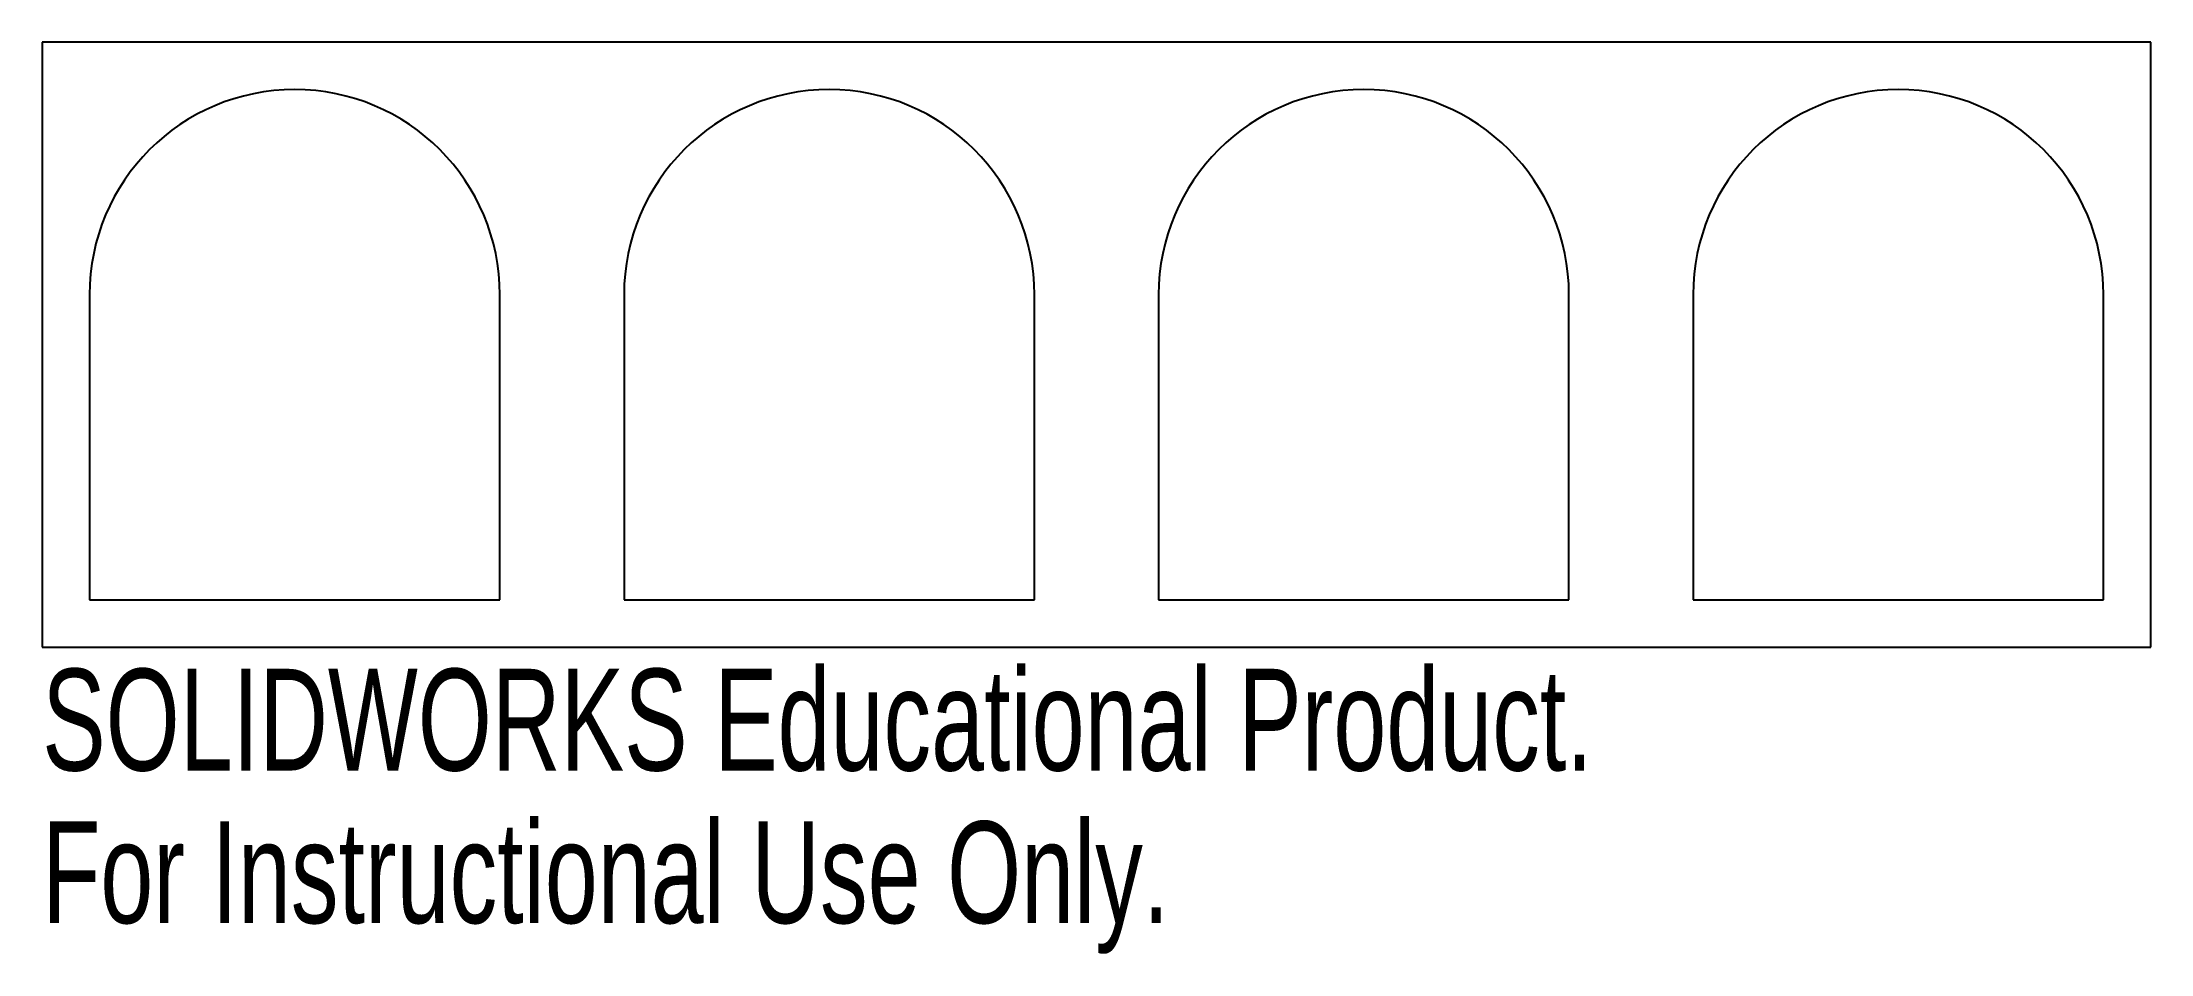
# Model space of a CAD drawing. Header units: millimetres. Extents: x -12 to 88, y -31 to 12.
import ezdxf

# ---------------------------------------------------------------- set-up
doc = ezdxf.new("R2010")
doc.units = ezdxf.units.MM
doc.styles.add('SLDTEXTSTYLE0', font='TXT', dxfattribs={"width": 0.7})

msp = doc.modelspace()

# ---------------------------------------------------------------- linework, layer by layer
at = {"color": 7, "linetype": 'Continuous', "lineweight": 25}
for p, q in [((88.2, 12), (-12, 12)), ((-12, 12), (-12, -16.75)), ((88.2, -16.75), (88.2, 12)), ((-9.75, 0), (-9.75, -14.5)), ((9.75, -14.5), (9.75, 0)), ((15.65, 0), (15.65, -14.5)), ((35.15, -14.5), (35.15, 0)), ((41.05, 0), (41.05, -14.5)), ((60.55, -14.5), (60.55, 0)), ((66.45, 0), (66.45, -14.5)), ((85.95, -14.5), (85.95, 0)), ((-9.75, -14.5), (9.75, -14.5)), ((15.65, -14.5), (35.15, -14.5)), ((41.05, -14.5), (60.55, -14.5)), ((66.45, -14.5), (85.95, -14.5)), ((-12, -16.75), (88.2, -16.75))]:
    msp.add_line(p, q, dxfattribs=at)
for centre in [(0, 0), (25.4, 0), (50.8, 0), (76.2, 0)]:
    msp.add_arc(centre, 9.75, 0, 180, dxfattribs=at)

# ---------------------------------------------------------------- texts
at = {"color": 7, "linetype": 'Continuous', "char_height": 4.8336, "attachment_point": 1, "style": 'SLDTEXTSTYLE0'}
for s, insert in [('SOLIDWORKS Educational Product.', (-12, -17.77)), ('For Instructional Use Only.', (-12, -25.02))]:
    msp.add_mtext(s, dxfattribs=dict(at, insert=insert))

doc.saveas('drawing.dxf')
